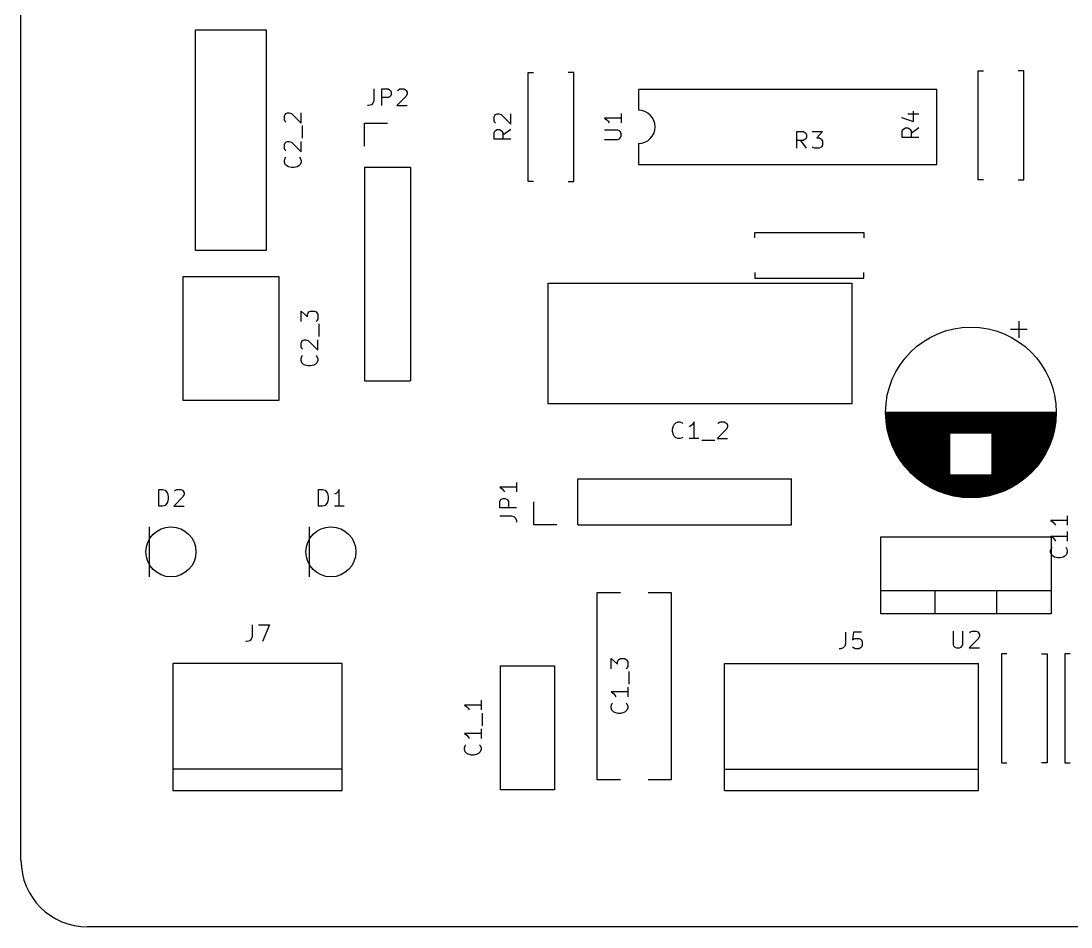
# Model space of a CAD drawing. Header units: millimetres. Extents: x 83 to 184, y -140 to -36.
# Drawn here: x 83 to 146, y -140 to -85.7 of the extents above; entities that cross this region are included whole.
import ezdxf

# ---------------------------------------------------------------- set-up
doc = ezdxf.new("R2010")
doc.units = ezdxf.units.MM
doc.layers.add('Edge.Cuts', color=254, linetype='CONTINUOUS', true_color=0xd0d2cd)
doc.layers.add('F.Silkscreen', color=41, linetype='CONTINUOUS', true_color=0xf2eda1)

msp = doc.modelspace()

# ---------------------------------------------------------------- linework, layer by layer
at = {"layer": 'Edge.Cuts', "linetype": 'CONTINUOUS'}
for p, q in [((83, -136), (83, -40)), ((180, -140), (87, -140))]:
    msp.add_line(p, q, dxfattribs=at)
at = {"layer": 'Edge.Cuts'}
msp.add_arc((87, -136), 4, -180, -90, dxfattribs=at)
at = {"layer": 'F.Silkscreen', "linetype": 'CONTINUOUS'}
for p, q in [((93.48, -86.18), (97.72, -86.18)), ((93.48, -99.42), (93.48, -86.18)), ((97.72, -86.18), (97.72, -99.42)), ((113.43, -88.73), (113.76, -88.73)), ((113.43, -95.27), (113.43, -88.73)), ((116.17, -88.73), (115.84, -88.73)), ((116.17, -95.27), (116.17, -88.73)), ((140.43, -88.63), (140.76, -88.63)), ((140.43, -95.17), (140.43, -88.63)), ((143.17, -88.63), (142.84, -88.63)), ((143.17, -95.17), (143.17, -88.63)), ((104.166666, -89.724819), (104.166666, -90.439104)), ((104.642857, -90.724819), (104.642857, -89.724819)), ((104.642857, -89.724819), (105.023809, -89.724819)), ((105.023809, -89.724819), (105.119047, -89.772438)), ((105.119047, -89.772438), (105.166666, -89.820057)), ((105.166666, -89.820057), (105.214285, -89.915295)), ((105.214285, -90.058152), (105.166666, -90.15339)), ((105.214285, -89.915295), (105.214285, -90.058152)), ((105.595238, -89.820057), (105.642857, -89.772438)), ((105.642857, -89.772438), (105.738095, -89.724819)), ((105.738095, -89.724819), (105.97619, -89.724819)), ((105.97619, -89.724819), (106.071428, -89.772438)), ((106.071428, -89.772438), (106.119047, -89.820057)), ((106.119047, -89.820057), (106.166666, -89.915295)), ((106.166666, -90.010533), (106.119047, -90.15339)), ((106.166666, -89.915295), (106.166666, -90.010533)), ((120.05, -89.75), (120.05, -91)), ((137.95, -89.75), (120.05, -89.75)), ((137.95, -94.25), (137.95, -89.75)), ((103.880952, -90.724819), (103.785714, -90.724819)), ((104.023809, -90.6772), (103.880952, -90.724819)), ((104.119047, -90.581961), (104.023809, -90.6772)), ((104.166666, -90.439104), (104.119047, -90.581961)), ((105.023809, -90.248628), (104.642857, -90.248628)), ((105.119047, -90.201009), (105.023809, -90.248628)), ((105.166666, -90.15339), (105.119047, -90.201009)), ((106.119047, -90.15339), (105.547619, -90.724819)), ((105.547619, -90.724819), (106.166666, -90.724819)), ((98.804819, -91.347618), (98.852438, -91.25238)), ((98.804819, -91.585713), (98.804819, -91.347618)), ((98.852438, -91.25238), (98.900057, -91.204761)), ((98.900057, -91.204761), (98.995295, -91.157142)), ((98.995295, -91.157142), (99.090533, -91.157142)), ((99.090533, -91.157142), (99.23339, -91.204761)), ((99.23339, -91.204761), (99.804819, -91.776189)), ((99.804819, -91.776189), (99.804819, -91.157142)), ((111.384819, -91.404761), (111.432438, -91.309523)), ((111.432438, -91.309523), (111.480057, -91.261904)), ((111.480057, -91.261904), (111.575295, -91.214285)), ((111.575295, -91.214285), (111.670533, -91.214285)), ((111.670533, -91.214285), (111.81339, -91.261904)), ((111.81339, -91.261904), (112.384819, -91.833332)), ((112.384819, -91.833332), (112.384819, -91.214285)), ((119.004819, -91.190476), (119.004819, -91.761904)), ((136.218152, -91.209523), (136.884819, -91.209523)), ((136.551485, -91.685713), (136.551485, -91.066666)), ((98.852438, -91.680951), (98.804819, -91.585713)), ((98.900057, -91.72857), (98.852438, -91.680951)), ((99.900057, -92.680952), (99.900057, -91.919047)), ((103.62, -91.77), (105, -91.77)), ((103.62, -93.15), (103.62, -91.77)), ((111.384819, -91.642856), (111.384819, -91.404761)), ((111.432438, -91.738094), (111.384819, -91.642856)), ((111.480057, -91.785713), (111.432438, -91.738094)), ((119.004819, -91.47619), (118.004819, -91.47619)), ((118.004819, -91.47619), (118.147676, -91.571428)), ((118.147676, -91.571428), (118.242914, -91.666666)), ((118.242914, -91.666666), (118.290533, -91.761904)), ((135.8372, -91.447618), (136.551485, -91.685713)), ((111.384819, -92.357142), (111.432438, -92.261904)), ((111.384819, -92.738094), (111.384819, -92.357142)), ((111.432438, -92.261904), (111.480057, -92.214285)), ((111.480057, -92.214285), (111.575295, -92.166666)), ((111.575295, -92.166666), (111.718152, -92.166666)), ((111.718152, -92.166666), (111.81339, -92.214285)), ((111.81339, -92.214285), (111.861009, -92.261904)), ((111.861009, -92.261904), (111.908628, -92.357142)), ((112.384819, -92.166666), (111.908628, -92.499999)), ((111.908628, -92.357142), (111.908628, -92.738094)), ((118.814342, -92.190476), (118.004819, -92.190476)), ((118.90958, -92.238095), (118.814342, -92.190476)), ((118.9572, -92.285714), (118.90958, -92.238095)), ((119.004819, -92.380952), (118.9572, -92.285714)), ((118.9572, -92.666666), (119.004819, -92.571428)), ((119.004819, -92.571428), (119.004819, -92.380952)), ((129.561905, -93.284819), (129.561905, -92.284819)), ((129.561905, -92.284819), (129.942857, -92.284819)), ((129.942857, -92.284819), (130.038095, -92.332438)), ((130.038095, -92.332438), (130.085714, -92.380057)), ((130.085714, -92.380057), (130.133333, -92.475295)), ((130.133333, -92.618152), (130.085714, -92.71339)), ((130.133333, -92.475295), (130.133333, -92.618152)), ((130.466667, -92.284819), (131.085714, -92.284819)), ((131.085714, -92.284819), (130.752381, -92.665771)), ((135.884819, -92.257142), (135.932438, -92.161904)), ((135.884819, -92.638094), (135.884819, -92.257142)), ((135.932438, -92.161904), (135.980057, -92.114285)), ((135.980057, -92.114285), (136.075295, -92.066666)), ((136.075295, -92.066666), (136.218152, -92.066666)), ((136.218152, -92.066666), (136.31339, -92.114285)), ((136.31339, -92.114285), (136.361009, -92.161904)), ((136.361009, -92.161904), (136.408628, -92.257142)), ((136.884819, -92.066666), (136.408628, -92.399999)), ((136.408628, -92.257142), (136.408628, -92.638094)), ((98.804819, -93.061904), (98.852438, -92.966666)), ((98.804819, -93.299999), (98.804819, -93.061904)), ((98.852438, -92.966666), (98.900057, -92.919047)), ((98.900057, -92.919047), (98.995295, -92.871428)), ((98.995295, -92.871428), (99.090533, -92.871428)), ((99.090533, -92.871428), (99.23339, -92.919047)), ((99.23339, -92.919047), (99.804819, -93.490475)), ((99.804819, -93.490475), (99.804819, -92.871428)), ((112.384819, -92.738094), (111.384819, -92.738094)), ((118.004819, -92.761904), (118.814342, -92.761904)), ((118.814342, -92.761904), (118.90958, -92.714285)), ((118.90958, -92.714285), (118.9572, -92.666666)), ((120.05, -93), (120.05, -94.25)), ((129.942857, -92.808628), (129.561905, -92.808628)), ((130.133333, -93.284819), (129.8, -92.808628)), ((130.038095, -92.761009), (129.942857, -92.808628)), ((130.085714, -92.71339), (130.038095, -92.761009)), ((130.514286, -93.2372), (130.466667, -93.18958)), ((130.609524, -93.284819), (130.514286, -93.2372)), ((130.752381, -92.665771), (130.895238, -92.665771)), ((130.895238, -92.665771), (130.990476, -92.71339)), ((130.990476, -93.2372), (130.895238, -93.284819)), ((130.990476, -92.71339), (131.038095, -92.761009)), ((131.038095, -93.18958), (130.990476, -93.2372)), ((131.038095, -92.761009), (131.085714, -92.856247)), ((131.085714, -93.094342), (131.038095, -93.18958)), ((131.085714, -92.856247), (131.085714, -93.094342)), ((136.884819, -92.638094), (135.884819, -92.638094)), ((98.852438, -93.395237), (98.804819, -93.299999)), ((98.804819, -94.014285), (98.852438, -93.871428)), ((98.900057, -93.442856), (98.852438, -93.395237)), ((98.852438, -93.871428), (98.900057, -93.823809)), ((99.70958, -93.823809), (99.7572, -93.871428)), ((99.7572, -93.871428), (99.804819, -94.014285)), ((130.895238, -93.284819), (130.609524, -93.284819)), ((98.804819, -94.109523), (98.804819, -94.014285)), ((98.852438, -94.25238), (98.804819, -94.109523)), ((98.947676, -94.347618), (98.852438, -94.25238)), ((99.042914, -94.395237), (98.947676, -94.347618)), ((99.23339, -94.442856), (99.042914, -94.395237)), ((99.376247, -94.442856), (99.23339, -94.442856)), ((99.566723, -94.395237), (99.376247, -94.442856)), ((99.661961, -94.347618), (99.566723, -94.395237)), ((99.7572, -94.25238), (99.661961, -94.347618)), ((99.804819, -94.109523), (99.7572, -94.25238)), ((99.804819, -94.014285), (99.804819, -94.109523)), ((103.62, -94.42), (103.62, -107.23)), ((103.62, -94.42), (106.38, -94.42)), ((106.38, -94.42), (106.38, -107.23)), ((120.05, -94.25), (137.95, -94.25)), ((113.76, -95.27), (113.43, -95.27)), ((115.84, -95.27), (116.17, -95.27)), ((140.76, -95.17), (140.43, -95.17)), ((142.84, -95.17), (143.17, -95.17)), ((127.03, -98.33), (133.57, -98.33)), ((127.03, -98.66), (127.03, -98.33)), ((133.57, -98.33), (133.57, -98.66)), ((97.72, -99.42), (93.48, -99.42)), ((127.03, -100.74), (127.03, -101.07)), ((133.57, -101.07), (133.57, -100.74)), ((92.73, -100.98), (98.47, -100.98)), ((92.73, -108.42), (92.73, -100.98)), ((98.47, -100.98), (98.47, -108.42)), ((114.625, -101.38), (132.865, -101.38)), ((114.625, -108.62), (114.625, -101.38)), ((127.03, -101.07), (133.57, -101.07)), ((132.865, -101.38), (132.865, -108.62)), ((99.804819, -103.676189), (99.804819, -103.057142)), ((99.804819, -103.057142), (100.185771, -103.390475)), ((100.185771, -103.247618), (100.23339, -103.15238)), ((100.185771, -103.390475), (100.185771, -103.247618)), ((100.23339, -103.15238), (100.281009, -103.104761)), ((100.281009, -103.104761), (100.376247, -103.057142)), ((100.376247, -103.057142), (100.614342, -103.057142)), ((100.614342, -103.057142), (100.70958, -103.104761)), ((100.70958, -103.104761), (100.7572, -103.15238)), ((100.7572, -103.15238), (100.804819, -103.247618)), ((100.804819, -103.247618), (100.804819, -103.533332)), ((100.7572, -103.62857), (100.70958, -103.676189)), ((100.804819, -103.533332), (100.7572, -103.62857)), ((100.900057, -104.580952), (100.900057, -103.819047)), ((142.875, -103.652677), (142.875, -104.652677)), ((143.375, -104.152677), (142.375, -104.152677)), ((99.804819, -104.961904), (99.852438, -104.866666)), ((99.804819, -105.199999), (99.804819, -104.961904)), ((99.852438, -105.295237), (99.804819, -105.199999)), ((99.852438, -104.866666), (99.900057, -104.819047)), ((99.900057, -104.819047), (99.995295, -104.771428)), ((99.995295, -104.771428), (100.090533, -104.771428)), ((100.090533, -104.771428), (100.23339, -104.819047)), ((100.23339, -104.819047), (100.804819, -105.390475)), ((100.804819, -105.390475), (100.804819, -104.771428)), ((99.804819, -105.914285), (99.852438, -105.771428)), ((99.900057, -105.342856), (99.852438, -105.295237)), ((99.852438, -105.771428), (99.900057, -105.723809)), ((100.70958, -105.723809), (100.7572, -105.771428)), ((100.7572, -105.771428), (100.804819, -105.914285)), ((99.804819, -106.009523), (99.804819, -105.914285)), ((99.852438, -106.15238), (99.804819, -106.009523)), ((99.947676, -106.247618), (99.852438, -106.15238)), ((100.042914, -106.295237), (99.947676, -106.247618)), ((100.23339, -106.342856), (100.042914, -106.295237)), ((100.376247, -106.342856), (100.23339, -106.342856)), ((100.566723, -106.295237), (100.376247, -106.342856)), ((100.661961, -106.247618), (100.566723, -106.295237)), ((100.7572, -106.15238), (100.661961, -106.247618)), ((100.804819, -106.009523), (100.7572, -106.15238)), ((100.804819, -105.914285), (100.804819, -106.009523)), ((103.62, -107.23), (106.38, -107.23)), ((98.47, -108.42), (92.73, -108.42)), ((132.865, -108.62), (114.625, -108.62)), ((145.08, -109.132323), (134.92, -109.132323)), ((145.08, -109.172323), (134.92, -109.172323)), ((145.079, -109.212323), (134.921, -109.212323)), ((145.079, -109.252323), (134.921, -109.252323)), ((145.077, -109.292323), (134.923, -109.292323)), ((145.076, -109.332323), (134.924, -109.332323)), ((145.074, -109.372323), (134.926, -109.372323)), ((145.072, -109.412323), (134.928, -109.412323)), ((145.07, -109.452323), (134.93, -109.452323)), ((145.067, -109.492323), (134.933, -109.492323)), ((145.064, -109.532323), (134.936, -109.532323)), ((145.061, -109.572323), (134.939, -109.572323)), ((145.057, -109.612323), (134.943, -109.612323)), ((122.102143, -110.13339), (122.149762, -109.942914)), ((122.102143, -110.276247), (122.102143, -110.13339)), ((122.149762, -109.942914), (122.197381, -109.847676)), ((122.197381, -109.847676), (122.292619, -109.752438)), ((122.292619, -109.752438), (122.435476, -109.704819)), ((122.435476, -109.704819), (122.530714, -109.704819)), ((122.530714, -109.704819), (122.673571, -109.752438)), ((122.673571, -109.752438), (122.72119, -109.800057)), ((123.197381, -109.942914), (123.102143, -109.990533)), ((123.292619, -109.847676), (123.197381, -109.942914)), ((123.387857, -109.704819), (123.292619, -109.847676)), ((123.387857, -110.704819), (123.387857, -109.704819)), ((125.340238, -110.13339), (124.76881, -110.704819)), ((124.816429, -109.800057), (124.864048, -109.752438)), ((124.864048, -109.752438), (124.959286, -109.704819)), ((124.959286, -109.704819), (125.197381, -109.704819)), ((125.197381, -109.704819), (125.292619, -109.752438)), ((125.292619, -109.752438), (125.340238, -109.800057)), ((125.340238, -109.800057), (125.387857, -109.895295)), ((125.387857, -109.990533), (125.340238, -110.13339)), ((125.387857, -109.895295), (125.387857, -109.990533)), ((145.054, -109.652323), (134.946, -109.652323)), ((145.049, -109.692323), (134.951, -109.692323)), ((145.045, -109.732323), (134.955, -109.732323)), ((145.04, -109.772323), (134.96, -109.772323)), ((145.035, -109.812323), (134.965, -109.812323)), ((145.029, -109.852323), (134.971, -109.852323)), ((145.023, -109.892323), (134.977, -109.892323)), ((145.017, -109.932323), (134.983, -109.932323)), ((145.011, -109.972323), (134.989, -109.972323)), ((145.004, -110.012323), (134.996, -110.012323)), ((144.997, -110.052323), (135.003, -110.052323)), ((144.989, -110.092323), (135.011, -110.092323)), ((144.981, -110.132323), (135.019, -110.132323)), ((144.973, -110.172323), (135.027, -110.172323)), ((144.965, -110.212323), (135.035, -110.212323)), ((144.956, -110.252323), (135.044, -110.252323)), ((122.149762, -110.466723), (122.102143, -110.276247)), ((122.197381, -110.561961), (122.149762, -110.466723)), ((122.292619, -110.6572), (122.197381, -110.561961)), ((122.435476, -110.704819), (122.292619, -110.6572)), ((122.530714, -110.704819), (122.435476, -110.704819)), ((122.673571, -110.6572), (122.530714, -110.704819)), ((122.72119, -110.60958), (122.673571, -110.6572)), ((123.673571, -110.704819), (123.102143, -110.704819)), ((123.864048, -110.800057), (124.625952, -110.800057)), ((124.76881, -110.704819), (125.387857, -110.704819)), ((144.947, -110.292323), (135.053, -110.292323)), ((144.937, -110.332323), (135.063, -110.332323)), ((144.928, -110.372323), (135.072, -110.372323)), ((138.76, -110.412323), (135.083, -110.412323)), ((138.76, -110.452323), (135.093, -110.452323)), ((138.76, -110.492323), (135.104, -110.492323)), ((138.76, -110.532323), (135.115, -110.532323)), ((138.76, -110.572323), (135.127, -110.572323)), ((138.76, -110.612323), (135.139, -110.612323)), ((138.76, -110.652323), (135.151, -110.652323)), ((138.76, -110.692323), (135.163, -110.692323)), ((138.76, -110.732323), (135.176, -110.732323)), ((138.76, -110.772323), (135.19, -110.772323)), ((138.76, -110.812323), (135.203, -110.812323)), ((138.76, -110.852323), (135.218, -110.852323)), ((138.76, -110.892323), (135.232, -110.892323)), ((144.917, -110.412323), (141.24, -110.412323)), ((144.907, -110.452323), (141.24, -110.452323)), ((144.896, -110.492323), (141.24, -110.492323)), ((144.885, -110.532323), (141.24, -110.532323)), ((144.873, -110.572323), (141.24, -110.572323)), ((144.861, -110.612323), (141.24, -110.612323)), ((144.849, -110.652323), (141.24, -110.652323)), ((144.837, -110.692323), (141.24, -110.692323)), ((144.824, -110.732323), (141.24, -110.732323)), ((144.81, -110.772323), (141.24, -110.772323)), ((144.797, -110.812323), (141.24, -110.812323)), ((144.782, -110.852323), (141.24, -110.852323)), ((144.768, -110.892323), (141.24, -110.892323)), ((138.76, -110.932323), (135.247, -110.932323)), ((138.76, -110.972323), (135.262, -110.972323)), ((138.76, -111.012323), (135.278, -111.012323)), ((138.76, -111.052323), (135.294, -111.052323)), ((138.76, -111.092323), (135.31, -111.092323)), ((138.76, -111.132323), (135.327, -111.132323)), ((138.76, -111.172323), (135.344, -111.172323)), ((138.76, -111.212323), (135.362, -111.212323)), ((138.76, -111.252323), (135.38, -111.252323)), ((138.76, -111.292323), (135.398, -111.292323)), ((138.76, -111.332323), (135.417, -111.332323)), ((138.76, -111.372323), (135.436, -111.372323)), ((138.76, -111.412323), (135.456, -111.412323)), ((138.76, -111.452323), (135.476, -111.452323)), ((138.76, -111.492323), (135.496, -111.492323)), ((144.753, -110.932323), (141.24, -110.932323)), ((144.738, -110.972323), (141.24, -110.972323)), ((144.722, -111.012323), (141.24, -111.012323)), ((144.706, -111.052323), (141.24, -111.052323)), ((144.69, -111.092323), (141.24, -111.092323)), ((144.673, -111.132323), (141.24, -111.132323)), ((144.656, -111.172323), (141.24, -111.172323)), ((144.638, -111.212323), (141.24, -111.212323)), ((144.62, -111.252323), (141.24, -111.252323)), ((144.602, -111.292323), (141.24, -111.292323)), ((144.583, -111.332323), (141.24, -111.332323)), ((144.564, -111.372323), (141.24, -111.372323)), ((144.544, -111.412323), (141.24, -111.412323)), ((144.524, -111.452323), (141.24, -111.452323)), ((144.504, -111.492323), (141.24, -111.492323)), ((138.76, -111.532323), (135.517, -111.532323)), ((138.76, -111.572323), (135.539, -111.572323)), ((138.76, -111.612323), (135.561, -111.612323)), ((138.76, -111.652323), (135.583, -111.652323)), ((138.76, -111.692323), (135.606, -111.692323)), ((138.76, -111.732323), (135.629, -111.732323)), ((138.76, -111.772323), (135.653, -111.772323)), ((138.76, -111.812323), (135.677, -111.812323)), ((138.76, -111.852323), (135.702, -111.852323)), ((138.76, -111.892323), (135.728, -111.892323)), ((138.76, -111.932323), (135.753, -111.932323)), ((138.76, -111.972323), (135.78, -111.972323)), ((138.76, -112.012323), (135.807, -112.012323)), ((138.76, -112.052323), (135.834, -112.052323)), ((138.76, -112.092323), (135.862, -112.092323)), ((138.76, -112.132323), (135.891, -112.132323)), ((144.483, -111.532323), (141.24, -111.532323)), ((144.461, -111.572323), (141.24, -111.572323)), ((144.439, -111.612323), (141.24, -111.612323)), ((144.417, -111.652323), (141.24, -111.652323)), ((144.394, -111.692323), (141.24, -111.692323)), ((144.371, -111.732323), (141.24, -111.732323)), ((144.347, -111.772323), (141.24, -111.772323)), ((144.323, -111.812323), (141.24, -111.812323)), ((144.298, -111.852323), (141.24, -111.852323)), ((144.272, -111.892323), (141.24, -111.892323)), ((144.247, -111.932323), (141.24, -111.932323)), ((144.22, -111.972323), (141.24, -111.972323)), ((144.193, -112.012323), (141.24, -112.012323)), ((144.166, -112.052323), (141.24, -112.052323)), ((144.138, -112.092323), (141.24, -112.092323)), ((144.109, -112.132323), (141.24, -112.132323)), ((138.76, -112.172323), (135.92, -112.172323)), ((138.76, -112.212323), (135.95, -112.212323)), ((138.76, -112.252323), (135.98, -112.252323)), ((138.76, -112.292323), (136.012, -112.292323)), ((138.76, -112.332323), (136.043, -112.332323)), ((138.76, -112.372323), (136.076, -112.372323)), ((138.76, -112.412323), (136.109, -112.412323)), ((138.76, -112.452323), (136.142, -112.452323)), ((138.76, -112.492323), (136.177, -112.492323)), ((138.76, -112.532323), (136.212, -112.532323)), ((138.76, -112.572323), (136.248, -112.572323)), ((138.76, -112.612323), (136.284, -112.612323)), ((138.76, -112.652323), (136.322, -112.652323)), ((138.76, -112.692323), (136.36, -112.692323)), ((138.76, -112.732323), (136.399, -112.732323)), ((138.76, -112.772323), (136.439, -112.772323)), ((144.08, -112.172323), (141.24, -112.172323)), ((144.05, -112.212323), (141.24, -112.212323)), ((144.02, -112.252323), (141.24, -112.252323)), ((143.988, -112.292323), (141.24, -112.292323)), ((143.957, -112.332323), (141.24, -112.332323)), ((143.924, -112.372323), (141.24, -112.372323)), ((143.891, -112.412323), (141.24, -112.412323)), ((143.858, -112.452323), (141.24, -112.452323)), ((143.823, -112.492323), (141.24, -112.492323)), ((143.788, -112.532323), (141.24, -112.532323)), ((143.752, -112.572323), (141.24, -112.572323)), ((143.716, -112.612323), (141.24, -112.612323)), ((143.678, -112.652323), (141.24, -112.652323)), ((143.64, -112.692323), (141.24, -112.692323)), ((143.601, -112.732323), (141.24, -112.732323)), ((143.561, -112.772323), (141.24, -112.772323)), ((112.724819, -113.333333), (112.724819, -113.904761)), ((116.42, -113.12), (129.23, -113.12)), ((116.42, -115.88), (116.42, -113.12)), ((129.23, -115.88), (129.23, -113.12)), ((138.76, -112.812323), (136.48, -112.812323)), ((138.76, -112.852323), (136.522, -112.852323)), ((143.435, -112.892323), (136.565, -112.892323)), ((143.391, -112.932323), (136.609, -112.932323)), ((143.347, -112.972323), (136.653, -112.972323)), ((143.301, -113.012323), (136.699, -113.012323)), ((143.254, -113.052323), (136.746, -113.052323)), ((143.205, -113.092323), (136.795, -113.092323)), ((143.156, -113.132323), (136.844, -113.132323)), ((143.105, -113.172323), (136.895, -113.172323)), ((143.053, -113.212323), (136.947, -113.212323)), ((143, -113.252323), (137, -113.252323)), ((142.945, -113.292323), (137.055, -113.292323)), ((142.888, -113.332323), (137.112, -113.332323)), ((142.83, -113.372323), (137.17, -113.372323)), ((142.77, -113.412323), (137.23, -113.412323)), ((143.52, -112.812323), (141.24, -112.812323)), ((143.478, -112.852323), (141.24, -112.852323)), ((91.261905, -114.754819), (91.261905, -113.754819)), ((91.261905, -113.754819), (91.5, -113.754819)), ((91.5, -113.754819), (91.642857, -113.802438)), ((91.642857, -113.802438), (91.738095, -113.897676)), ((91.738095, -113.897676), (91.785714, -113.992914)), ((91.785714, -113.992914), (91.833333, -114.18339)), ((92.214286, -113.850057), (92.261905, -113.802438)), ((92.261905, -113.802438), (92.357143, -113.754819)), ((92.357143, -113.754819), (92.595238, -113.754819)), ((92.595238, -113.754819), (92.690476, -113.802438)), ((92.690476, -113.802438), (92.738095, -113.850057)), ((92.738095, -113.850057), (92.785714, -113.945295)), ((92.785714, -114.040533), (92.738095, -114.18339)), ((92.785714, -113.945295), (92.785714, -114.040533)), ((100.861905, -114.754819), (100.861905, -113.754819)), ((100.861905, -113.754819), (101.1, -113.754819)), ((101.1, -113.754819), (101.242857, -113.802438)), ((101.242857, -113.802438), (101.338095, -113.897676)), ((101.338095, -113.897676), (101.385714, -113.992914)), ((101.385714, -113.992914), (101.433333, -114.18339)), ((101.909524, -113.992914), (101.814286, -114.040533)), ((102.004762, -113.897676), (101.909524, -113.992914)), ((102.1, -113.754819), (102.004762, -113.897676)), ((102.1, -114.754819), (102.1, -113.754819)), ((112.724819, -113.619047), (111.724819, -113.619047)), ((111.724819, -113.619047), (111.867676, -113.714285)), ((111.867676, -113.714285), (111.962914, -113.809523)), ((111.962914, -113.809523), (112.010533, -113.904761)), ((142.708, -113.452323), (137.292, -113.452323)), ((142.644, -113.492323), (137.356, -113.492323)), ((142.578, -113.532323), (137.422, -113.532323)), ((142.51, -113.572323), (137.49, -113.572323)), ((142.439, -113.612323), (137.561, -113.612323)), ((142.365, -113.652323), (137.635, -113.652323)), ((142.288, -113.692323), (137.712, -113.692323)), ((142.208, -113.732323), (137.792, -113.732323)), ((142.124, -113.772323), (137.876, -113.772323)), ((142.037, -113.812323), (137.963, -113.812323)), ((141.944, -113.852323), (138.056, -113.852323)), ((141.846, -113.892323), (138.154, -113.892323)), ((141.742, -113.932323), (138.258, -113.932323)), ((141.63, -113.972323), (138.37, -113.972323)), ((141.509, -114.012323), (138.491, -114.012323)), ((91.738095, -114.611961), (91.642857, -114.7072)), ((91.785714, -114.516723), (91.738095, -114.611961)), ((91.833333, -114.326247), (91.785714, -114.516723)), ((91.833333, -114.18339), (91.833333, -114.326247)), ((92.738095, -114.18339), (92.166667, -114.754819)), ((101.338095, -114.611961), (101.242857, -114.7072)), ((101.385714, -114.516723), (101.338095, -114.611961)), ((101.433333, -114.326247), (101.385714, -114.516723)), ((101.433333, -114.18339), (101.433333, -114.326247)), ((111.724819, -114.47619), (111.772438, -114.380952)), ((111.724819, -114.857142), (111.724819, -114.47619)), ((111.772438, -114.380952), (111.820057, -114.333333)), ((111.820057, -114.333333), (111.915295, -114.285714)), ((111.915295, -114.285714), (112.058152, -114.285714)), ((112.058152, -114.285714), (112.15339, -114.333333)), ((112.15339, -114.333333), (112.201009, -114.380952)), ((112.201009, -114.380952), (112.248628, -114.47619)), ((112.248628, -114.47619), (112.248628, -114.857142)), ((113.77, -115.88), (113.77, -114.5)), ((141.377, -114.052323), (138.623, -114.052323)), ((141.23, -114.092323), (138.77, -114.092323)), ((141.062, -114.132323), (138.938, -114.132323)), ((140.862, -114.172323), (139.138, -114.172323)), ((140.599, -114.212323), (139.401, -114.212323)), ((91.5, -114.754819), (91.261905, -114.754819)), ((91.642857, -114.7072), (91.5, -114.754819)), ((92.166667, -114.754819), (92.785714, -114.754819)), ((101.1, -114.754819), (100.861905, -114.754819)), ((101.242857, -114.7072), (101.1, -114.754819)), ((102.385714, -114.754819), (101.814286, -114.754819)), ((112.724819, -114.857142), (111.724819, -114.857142)), ((111.724819, -115.333333), (112.439104, -115.333333)), ((112.439104, -115.333333), (112.581961, -115.380952)), ((112.581961, -115.380952), (112.6772, -115.47619)), ((112.6772, -115.47619), (112.724819, -115.619047)), ((112.724819, -115.619047), (112.724819, -115.714285)), ((115.15, -115.88), (113.77, -115.88)), ((116.42, -115.88), (129.23, -115.88)), ((145.784819, -115.616132), (144.784819, -115.616132)), ((144.784819, -115.616132), (144.927676, -115.71137)), ((144.927676, -115.71137), (145.022914, -115.806608)), ((145.022914, -115.806608), (145.070533, -115.901846)), ((145.784819, -115.330418), (145.784819, -115.901846)), ((90.7, -116), (90.7, -119)), ((100.3, -116), (100.3, -119)), ((145.784819, -116.282799), (145.784819, -116.854227)), ((134.59, -116.59), (144.81, -116.59)), ((134.59, -121.21), (134.59, -116.59)), ((145.784819, -116.568513), (144.784819, -116.568513)), ((144.784819, -116.568513), (144.927676, -116.663751)), ((144.81, -116.59), (144.81, -121.21)), ((144.927676, -116.663751), (145.022914, -116.758989)), ((145.022914, -116.758989), (145.070533, -116.854227)), ((144.784819, -117.425656), (144.832438, -117.282799)), ((144.784819, -117.520894), (144.784819, -117.425656)), ((144.832438, -117.663751), (144.784819, -117.520894)), ((144.832438, -117.282799), (144.880057, -117.23518)), ((144.927676, -117.758989), (144.832438, -117.663751)), ((145.022914, -117.806608), (144.927676, -117.758989)), ((145.21339, -117.854227), (145.022914, -117.806608)), ((145.546723, -117.806608), (145.356247, -117.854227)), ((145.641961, -117.758989), (145.546723, -117.806608)), ((145.7372, -117.663751), (145.641961, -117.758989)), ((145.68958, -117.23518), (145.7372, -117.282799)), ((145.7372, -117.282799), (145.784819, -117.425656)), ((145.784819, -117.520894), (145.7372, -117.663751)), ((145.784819, -117.425656), (145.784819, -117.520894)), ((145.356247, -117.854227), (145.21339, -117.854227)), ((117.58, -119.925), (118.965, -119.925)), ((117.58, -131.165), (117.58, -119.925)), ((120.635, -119.925), (122.02, -119.925)), ((122.02, -119.925), (122.02, -131.165)), ((144.81, -119.83), (134.59, -119.83)), ((137.85, -121.21), (137.85, -119.83)), ((141.55, -121.21), (141.55, -119.83)), ((144.81, -121.21), (134.59, -121.21)), ((96.866666, -121.874819), (96.866666, -122.589104)), ((97.247619, -121.874819), (97.914285, -121.874819)), ((97.914285, -121.874819), (97.485714, -122.874819)), ((96.723809, -122.8272), (96.580952, -122.874819)), ((96.819047, -122.731961), (96.723809, -122.8272)), ((96.866666, -122.589104), (96.819047, -122.731961)), ((132.476666, -122.304819), (132.476666, -123.019104)), ((132.952857, -122.304819), (132.905238, -122.781009)), ((132.905238, -122.781009), (132.952857, -122.73339)), ((133.429047, -122.304819), (132.952857, -122.304819)), ((132.952857, -122.73339), (133.048095, -122.685771)), ((133.048095, -122.685771), (133.28619, -122.685771)), ((133.28619, -122.685771), (133.381428, -122.73339)), ((133.381428, -122.73339), (133.429047, -122.781009)), ((133.429047, -122.781009), (133.476666, -122.876247)), ((138.938095, -122.254819), (138.938095, -123.064342)), ((139.509523, -123.064342), (139.509523, -122.254819)), ((140.461904, -122.68339), (139.890476, -123.254819)), ((139.938095, -122.350057), (139.985714, -122.302438)), ((139.985714, -122.302438), (140.080952, -122.254819)), ((140.080952, -122.254819), (140.319047, -122.254819)), ((140.319047, -122.254819), (140.414285, -122.302438)), ((140.414285, -122.302438), (140.461904, -122.350057)), ((140.461904, -122.350057), (140.509523, -122.445295)), ((140.509523, -122.540533), (140.461904, -122.68339)), ((140.509523, -122.445295), (140.509523, -122.540533)), ((96.580952, -122.874819), (96.485714, -122.874819)), ((132.190952, -123.304819), (132.095714, -123.304819)), ((132.333809, -123.2572), (132.190952, -123.304819)), ((132.429047, -123.161961), (132.333809, -123.2572)), ((132.476666, -123.019104), (132.429047, -123.161961)), ((132.952857, -123.2572), (132.905238, -123.20958)), ((133.048095, -123.304819), (132.952857, -123.2572)), ((133.28619, -123.304819), (133.048095, -123.304819)), ((133.381428, -123.2572), (133.28619, -123.304819)), ((133.429047, -123.20958), (133.381428, -123.2572)), ((133.476666, -123.114342), (133.429047, -123.20958)), ((133.476666, -122.876247), (133.476666, -123.114342)), ((138.938095, -123.064342), (138.985714, -123.15958)), ((138.985714, -123.15958), (139.033333, -123.2072)), ((139.033333, -123.2072), (139.128571, -123.254819)), ((139.128571, -123.254819), (139.319047, -123.254819)), ((139.319047, -123.254819), (139.414285, -123.2072)), ((139.414285, -123.2072), (139.461904, -123.15958)), ((139.461904, -123.15958), (139.509523, -123.064342)), ((139.890476, -123.254819), (140.509523, -123.254819)), ((118.404819, -124.521189), (118.404819, -123.902142)), ((118.404819, -123.902142), (118.785771, -124.235475)), ((118.785771, -124.092618), (118.83339, -123.99738)), ((118.785771, -124.235475), (118.785771, -124.092618)), ((118.83339, -123.99738), (118.881009, -123.949761)), ((118.881009, -123.949761), (118.976247, -123.902142)), ((118.976247, -123.902142), (119.214342, -123.902142)), ((119.214342, -123.902142), (119.30958, -123.949761)), ((119.30958, -123.949761), (119.3572, -123.99738)), ((119.3572, -123.99738), (119.404819, -124.092618)), ((119.404819, -124.092618), (119.404819, -124.378332)), ((141.83, -123.62), (141.83, -130.16)), ((142.16, -123.62), (141.83, -123.62)), ((144.24, -123.62), (144.57, -123.62)), ((144.57, -123.62), (144.57, -130.16)), ((145.63, -123.62), (145.63, -130.16)), ((145.96, -123.62), (145.63, -123.62)), ((92.12, -124.19), (92.12, -131.81)), ((102.28, -124.19), (92.12, -124.19)), ((102.28, -131.81), (102.28, -124.19)), ((111.78, -124.325), (115.02, -124.325)), ((111.78, -131.765), (111.78, -124.325)), ((115.02, -124.325), (115.02, -131.765)), ((119.3572, -124.47357), (119.30958, -124.521189)), ((119.404819, -124.378332), (119.3572, -124.47357)), ((119.500057, -125.425952), (119.500057, -124.664047)), ((125.22, -124.19), (140.46, -124.19)), ((125.22, -131.81), (125.22, -124.19)), ((140.46, -131.81), (140.46, -124.19)), ((119.404819, -125.902142), (118.404819, -125.902142)), ((118.404819, -125.902142), (118.547676, -125.99738)), ((118.547676, -125.99738), (118.642914, -126.092618)), ((119.404819, -125.616428), (119.404819, -126.187856)), ((110.604819, -126.402142), (110.604819, -126.97357)), ((118.404819, -126.759285), (118.452438, -126.616428)), ((118.452438, -126.616428), (118.500057, -126.568809)), ((118.642914, -126.092618), (118.690533, -126.187856)), ((119.30958, -126.568809), (119.3572, -126.616428)), ((119.3572, -126.616428), (119.404819, -126.759285)), ((110.604819, -126.687856), (109.604819, -126.687856)), ((109.604819, -126.687856), (109.747676, -126.783094)), ((109.747676, -126.783094), (109.842914, -126.878332)), ((109.842914, -126.878332), (109.890533, -126.97357)), ((110.700057, -127.925952), (110.700057, -127.164047)), ((118.404819, -126.854523), (118.404819, -126.759285)), ((118.452438, -126.99738), (118.404819, -126.854523)), ((118.547676, -127.092618), (118.452438, -126.99738)), ((118.642914, -127.140237), (118.547676, -127.092618)), ((118.83339, -127.187856), (118.642914, -127.140237)), ((118.976247, -127.187856), (118.83339, -127.187856)), ((119.166723, -127.140237), (118.976247, -127.187856)), ((119.261961, -127.092618), (119.166723, -127.140237)), ((119.3572, -126.99738), (119.261961, -127.092618)), ((119.404819, -126.854523), (119.3572, -126.99738)), ((119.404819, -126.759285), (119.404819, -126.854523)), ((110.604819, -128.402142), (109.604819, -128.402142)), ((109.604819, -128.402142), (109.747676, -128.49738)), ((109.747676, -128.49738), (109.842914, -128.592618)), ((110.604819, -128.116428), (110.604819, -128.687856)), ((109.604819, -129.259285), (109.652438, -129.116428)), ((109.652438, -129.116428), (109.700057, -129.068809)), ((109.842914, -128.592618), (109.890533, -128.687856)), ((110.50958, -129.068809), (110.5572, -129.116428)), ((110.5572, -129.116428), (110.604819, -129.259285)), ((109.604819, -129.354523), (109.604819, -129.259285)), ((109.652438, -129.49738), (109.604819, -129.354523)), ((109.747676, -129.592618), (109.652438, -129.49738)), ((109.842914, -129.640237), (109.747676, -129.592618)), ((110.03339, -129.687856), (109.842914, -129.640237)), ((110.176247, -129.687856), (110.03339, -129.687856)), ((110.366723, -129.640237), (110.176247, -129.687856)), ((110.461961, -129.592618), (110.366723, -129.640237)), ((110.5572, -129.49738), (110.461961, -129.592618)), ((110.604819, -129.354523), (110.5572, -129.49738)), ((110.604819, -129.259285), (110.604819, -129.354523)), ((141.83, -130.16), (142.16, -130.16)), ((144.57, -130.16), (144.24, -130.16)), ((145.63, -130.16), (145.96, -130.16)), ((102.28, -130.54), (92.12, -130.54)), ((125.22, -130.54), (140.46, -130.54)), ((118.965, -131.165), (117.58, -131.165)), ((122.02, -131.165), (120.635, -131.165)), ((92.12, -131.81), (102.28, -131.81)), ((115.02, -131.765), (111.78, -131.765)), ((125.22, -131.81), (140.46, -131.81))]:
    msp.add_line(p, q, dxfattribs=at)
at = {"layer": 'F.Silkscreen'}
for centre, radius in [((140, -109.132323), 5.12), ((92, -117.5), 1.5), ((101.6, -117.5), 1.5)]:
    msp.add_circle(centre, radius, dxfattribs=at)
msp.add_arc((120.05, -92), 1, -90, 90, dxfattribs=at)

doc.saveas('drawing.dxf')
